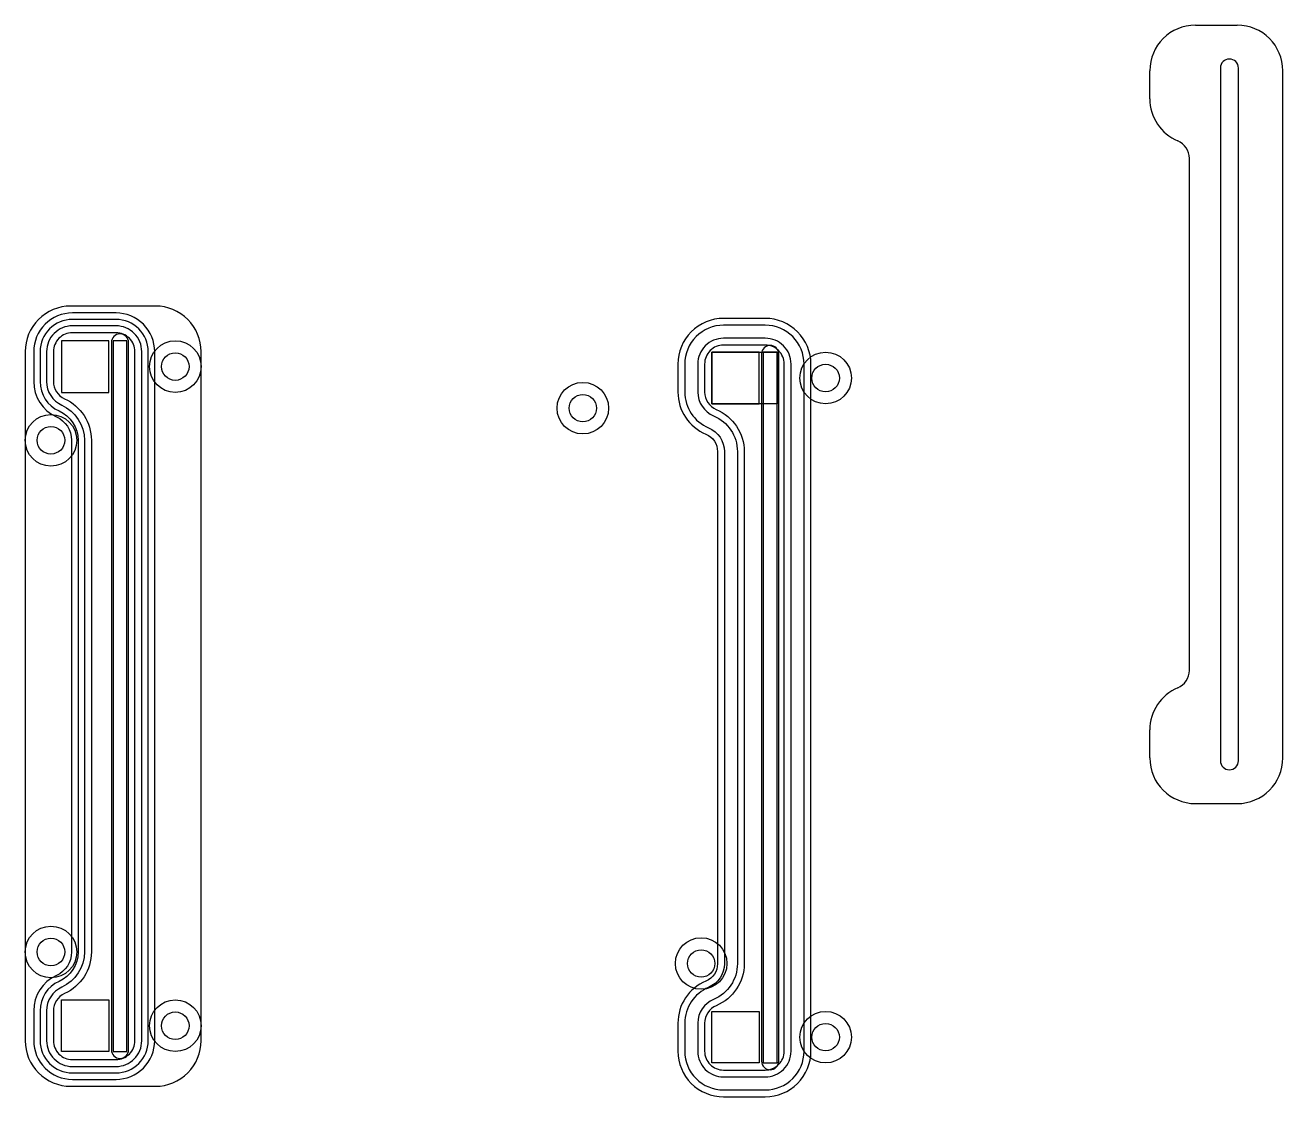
# Model space of a CAD drawing. Header units: inches. Extents: x -11 to 135, y -47 to 78.
import ezdxf

# ---------------------------------------------------------------- set-up
doc = ezdxf.new("R2010")
doc.units = ezdxf.units.IN
doc.header["$MEASUREMENT"] = 0
for name, color, linetype in [('passthru', 7, 'Continuous'), ('pipe_ports', 7, 'Continuous'), ('ProjItem', 7, 'Continuous')]:
    doc.layers.add(name, color=color, linetype=linetype)

msp = doc.modelspace()

# ---------------------------------------------------------------- linework, layer by layer
at = {"layer": 'passthru'}
for p, q in [((0.8, -41.35), (0.8, 41.35)), ((76.47, -42.68), (76.47, 40.02))]:
    msp.add_line(p, q, dxfattribs=at)
for points in [[(-6.8, 41.35), (-6.8, 35.35), (-1.3, 35.35), (-1.3, 41.35)], [(-0.8, 41.35), (-0.8, -41.35), (0.8, -41.35), (0.8, 41.35)], [(68.87, 40.02), (68.87, 34.02), (74.37, 34.02), (74.37, 40.02)], [(74.87, 40.02), (74.87, -42.68), (76.47, -42.68), (76.47, 40.02)], [(-6.8, -41.35), (-6.8, -35.35), (-1.3, -35.35), (-1.3, -41.35)], [(68.87, -42.68), (68.87, -36.68), (74.37, -36.68), (74.37, -42.68)]]:
    msp.add_lwpolyline(points, close=True, dxfattribs=at)
for points in [[(-1, -41.15, 1), (1, -41.15), (1, 41.15, 1), (-1, 41.15)], [(74.67, -42.48, 1), (76.67, -42.48), (76.67, 39.82, 1), (74.67, 39.82)]]:
    msp.add_lwpolyline(points, format="xyb", close=True, dxfattribs=at)
for centre, radius in [((6.44, 38.35), 3), ((6.44, 38.35), 1.6), ((82.12, 37.02), 3), ((82.12, 37.02), 1.6), ((53.87, 33.51), 3), ((53.87, 33.51), 1.6), ((-8.03, 29.77), 3), ((-8.03, 29.77), 1.6), ((-8.03, -29.77), 3), ((-8.03, -29.77), 1.6), ((67.64, -31.11), 3), ((67.64, -31.11), 1.6), ((6.44, -38.35), 3), ((6.44, -38.35), 1.6), ((82.12, -39.68), 3), ((82.12, -39.68), 1.6)]:
    msp.add_circle(centre, radius, dxfattribs=at)
at = {"layer": 'pipe_ports'}
for points in [[(9.44, 40.09, 0.414214), (4.14, 45.39), (-5.73, 45.39, 0.414214), (-11.03, 40.09), (-11.03, -40.09, 0.414214), (-5.73, -45.39), (4.14, -45.39, 0.414214), (9.44, -40.09, 0)], [(4.04, 40.09, 0.414214), (-0.46, 44.59), (-5.54, 44.59, 0.414214), (-10.04, 40.09), (-10.04, 36.61, 0.294674), (-7.4, 32.51, -0.294674), (-5.63, 29.77), (-5.63, -29.77, -0.294674), (-7.4, -32.51, 0.294674), (-10.04, -36.61), (-10.04, -40.09, 0.414214), (-5.54, -44.59), (-0.46, -44.59, 0.414214), (4.04, -40.09)], [(80.41, 38.65, 0.414214), (75.1, 43.96), (70.24, 43.96, 0.414214), (64.93, 38.65), (64.93, 35.39, 0.302563), (68.2, 30.49, -0.302563), (69.54, 28.46), (69.54, -31.13, -0.302563), (68.2, -33.15, 0.302563), (64.93, -38.05), (64.93, -41.31, 0.414214), (70.24, -46.62), (75.1, -46.62, 0.414214), (80.41, -41.31)], [(3.29, 40.09, 0.414214), (-0.46, 43.84), (-5.54, 43.84, 0.414214), (-9.29, 40.09), (-9.29, 36.61, 0.294674), (-7.09, 33.19, -0.294674), (-4.88, 29.77), (-4.88, -29.77, -0.294674), (-7.09, -33.19, 0.294674), (-9.29, -36.61), (-9.29, -40.09, 0.414214), (-5.54, -43.84), (-0.46, -43.84, 0.414214), (3.29, -40.09)], [(2.54, 40.09, 0.414214), (-0.46, 43.09), (-5.54, 43.09, 0.414214), (-8.54, 40.09), (-8.54, 36.61, 0.294674), (-6.78, 33.87, -0.294674), (-4.13, 29.77), (-4.13, -29.77, -0.294674), (-6.78, -33.87, 0.294674), (-8.54, -36.61), (-8.54, -40.09, 0.414214), (-5.54, -43.09), (-0.46, -43.09, 0.414214), (2.54, -40.09)], [(79.61, 38.65, 0.414214), (75.1, 43.16), (70.24, 43.16, 0.414214), (65.73, 38.65), (65.73, 35.39, 0.302563), (68.5, 31.22, -0.302563), (70.34, 28.46), (70.34, -31.13, -0.302563), (68.5, -33.89, 0.302563), (65.73, -38.05), (65.73, -41.31, 0.414214), (70.24, -45.82), (75.1, -45.82, 0.414214), (79.61, -41.31)], [(1.74, 40.09, 0.414214), (-0.46, 42.29), (-5.54, 42.29, 0.414214), (-7.74, 40.09), (-7.74, 36.61, 0.294674), (-6.45, 34.6, -0.294674), (-3.33, 29.77), (-3.33, -29.77, -0.294674), (-6.45, -34.6, 0.294674), (-7.74, -36.61), (-7.74, -40.09, 0.414214), (-5.54, -42.29), (-0.46, -42.29, 0.414214), (1.74, -40.09)], [(78.1, 38.65, 0.414214), (75.1, 41.65), (70.24, 41.65, 0.414214), (67.24, 38.65), (67.24, 35.39, 0.302563), (69.09, 32.62, -0.302563), (71.85, 28.46), (71.85, -31.13, -0.302563), (69.09, -35.29, 0.302563), (67.24, -38.05), (67.24, -41.31, 0.414214), (70.24, -44.31), (75.1, -44.31, 0.414214), (78.1, -41.31)], [(77.3, 38.65, 0.414214), (75.1, 40.85), (70.24, 40.85, 0.414214), (68.04, 38.65), (68.04, 35.39, 0.302563), (69.39, 33.36, -0.302563), (72.65, 28.46), (72.65, -31.13, -0.302563), (69.39, -36.02, 0.302563), (68.04, -38.05), (68.04, -41.31, 0.414214), (70.24, -43.51), (75.1, -43.51, 0.414214), (77.3, -41.31)]]:
    msp.add_lwpolyline(points, format="xyb", close=True, dxfattribs=at)
msp.add_lwpolyline([(76.47, 40.02), (76.47, 34.02), (68.87, 34.02), (68.87, 40.02)], close=True, dxfattribs=at)
msp.add_lwpolyline([(-7.74, 36.61), (-7.74, 36.61, -0.337705)], format="xyb", dxfattribs=at)
at = {"layer": 'ProjItem'}
for p, q in [((125.16, 78.08), (130.02, 78.08)), ((119.85, 69.51), (119.85, 72.77)), ((128.07, 73.09), (128.07, -7.51)), ((130.17, -7.51), (130.17, 73.09)), ((135.33, -7.19), (135.33, 72.77)), ((124.46, 3), (124.46, 62.58)), ((119.85, -7.19), (119.85, -3.93)), ((125.16, -12.5), (130.02, -12.5))]:
    msp.add_line(p, q, dxfattribs=at)
for centre, radius, start, end in [((125.16, 72.77), 5.31, 90, 180), ((130.02, 72.77), 5.31, 0, 90), ((129.12, 73.09), 1.05, 0, 180), ((125.16, 69.51), 5.31, 180, 247.285), ((122.26, 62.58), 2.2, 0, 67.2847), ((122.26, 3), 2.2, 292.715, 0), ((125.16, -3.93), 5.31, 112.7153, 180), ((125.16, -7.19), 5.31, 180, 270), ((130.02, -7.19), 5.31, 270, 0), ((129.12, -7.51), 1.05, 180, 0)]:
    msp.add_arc(centre, radius, start, end, dxfattribs=at)

doc.saveas('drawing.dxf')
